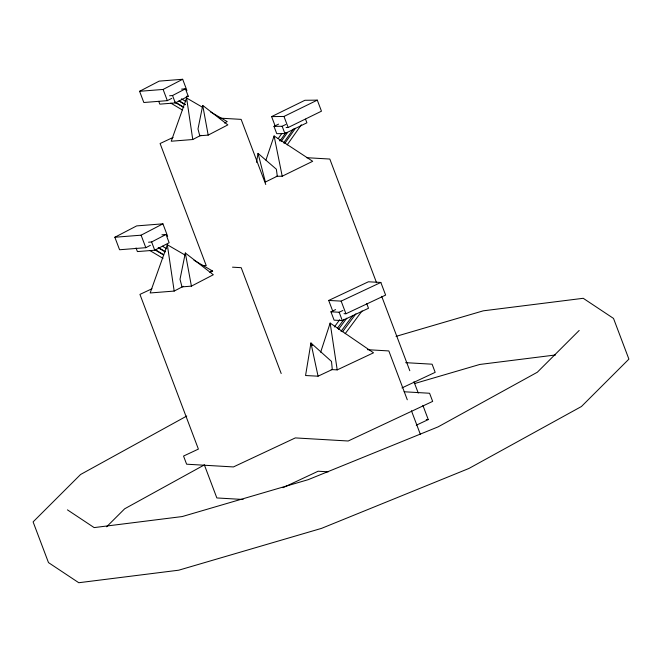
<?xml version="1.0" encoding="UTF-8"?>
<svg xmlns="http://www.w3.org/2000/svg" width="662" height="662" viewBox="0 0 662 662"><rect width="100%" height="100%" fill="white"/><g stroke="black" fill="none" stroke-linecap="round" stroke-linejoin="round"><path stroke-width="0.99" d="M256.467 162.314L258.056 153.377L276.36 169.224L277.304 176.175L265.371 182.025L258.056 153.377M202.729 105.415L197.988 128.974L199.758 135.768L208.182 135.106L227.827 124.895L202.729 105.415L208.182 135.106M185.319 253L180.014 279.298L182 286.886L191.401 286.141L213.321 274.747L185.319 253L191.401 286.141M320.656 352.209L330.156 323.073L373.517 352.805L337.206 369.884L331.223 369.562M265.95 160.08L274.101 135.967L312.687 161.288L282.202 176.224L276.261 176.291M202.498 107.252L186.601 98.017L171.235 141.221L192.758 139.525L200.917 135.28M185.087 255.077L167.32 244.75L150.166 292.968L174.18 291.073L183.341 286.315M278.181 138.639L281.739 133.592M279.943 141.014L285.868 132.599M281.201 141.445L287.598 132.35M283.551 142.975L293.44 128.925M284.817 143.373L295.451 128.271M287.176 144.904L301.351 124.762M334.335 326.987L339.747 319.688M337.479 328.162L344.091 319.241M338.481 329.378L346.78 318.174M341.021 331.364L352.879 315.36M342.626 331.736L355.916 313.813M345.167 333.714L362.073 310.908M106.632 526.795L124.671 508.788L204.028 465.088M579.184 330.454L537.329 372.234L438.128 426.858L308.169 479.677L182.257 516.55L94.145 527.597L67.433 509.856M186.775 416.026L80.565 474.505L33.1 521.888L48.483 562.601L78.778 582.726L178.715 570.197L321.517 528.375L468.919 468.464L581.435 406.518L628.9 359.127L613.517 318.422L583.222 298.297L483.285 310.826L396.017 336.379M171.789 98.34L167.345 100.649L143.828 102.502L139.591 91.298L159.153 81.128L182.671 79.275L186.907 90.479M139.591 91.298L163.109 89.444L182.671 79.275M169.621 95.758L172.534 95.527L185.443 88.816L188.24 96.205L175.331 102.924L159.807 104.149L158.756 101.369M224.492 123.024L227.215 121.609L210.442 111.861M150.365 245.321L145.822 247.687L119.574 249.756L114.849 237.253L136.678 225.899L162.926 223.83L167.651 236.334M114.849 237.253L141.097 235.184L162.926 223.83M148.553 242.209L151.615 241.969L166.021 234.472L169.141 242.731L154.734 250.219L137.406 251.585L136.024 247.919M209.895 272.504L212.643 271.081L193.974 260.24M275.086 125.805L271.61 116.603L304.917 100.285L317.297 100.136L321.467 111.183L288.16 127.501L286.092 127.526M271.61 116.603L283.981 116.454L317.297 100.136M305.521 119.152L306.903 122.801L284.917 133.567L276.749 133.666L273.994 126.376L278.578 124.133M273.994 126.376L282.161 126.276L285.827 124.481M332.804 311.289L328.708 300.449L368.395 281.789L380.84 282.451L385.623 295.095L345.936 313.755L344.025 313.656M328.708 300.449L341.162 301.111L380.84 282.451M366.756 303.635L368.502 308.269L342.312 320.59L334.095 320.151L330.942 311.81L335.617 309.609M330.942 311.81L339.159 312.241L342.899 310.478M318.058 376.19L332.283 369.504L331.513 361.452L310.933 342.982L305.563 375.528L318.058 376.19L310.933 342.982L312.497 345.547M173.088 137.423L160.088 143.522L206.238 265.644L201.819 265.388M151.946 288.773L139.939 294.4L198.393 449.093L183.54 456.06L186.618 464.203L233.438 466.933L295.318 437.913L348.187 441L432.658 401.395L429.58 393.253L404.168 391.772M401.95 387.924L435.182 372.342L432.104 364.199L405.64 362.66M283.013 487.687L318.116 471.228L328.278 471.824M416.266 425.211L428.264 419.584L422.902 405.384M414.313 383.629L479.743 364.464L555.559 354.964M181.562 89.122L185.443 88.816M186.295 96.362L188.24 96.205M161.942 234.795L166.021 234.472M210.64 271.238L212.643 271.081M219.916 118.134L241.142 119.375L265.752 184.508M306.597 157.688L329.817 159.046L376.57 282.773M232.519 267.175L241.2 267.688L281.193 373.525M367.476 349.685L388.834 350.934L407.287 399.782M426.245 419.468L428.264 419.584M243.103 499.479L216.846 497.948L204.326 464.807M181.421 98.845L185.865 101.485M179.104 100.798L185.31 104.497M179.187 101.137L185.244 104.745M175.157 102.08L183.804 107.227M174.925 102.221L183.672 107.426M170.862 103.14L182.232 109.909M162.463 246.223L166.75 248.78M158.284 247.464L165.152 251.552M158.268 247.77L165.219 251.916M154.925 249.508L163.613 254.688M155.107 249.93L163.737 255.069M150.051 250.641L163.001 258.354M381.684 296.303L409.811 370.728M413.957 381.717L418.252 393.071M411.441 410.763L420.387 434.438M283.981 116.454L288.16 127.501M282.161 126.276L284.917 133.567M341.162 301.111L345.936 313.755M339.159 312.241L342.312 320.59M172.534 95.527L175.331 102.924M163.109 89.444L167.345 100.649M151.615 241.969L154.734 250.219M141.097 235.184L145.822 247.687M274.101 135.967L282.202 176.224M330.156 323.073L337.206 369.884M186.601 98.017L192.758 139.525M167.32 244.75L174.18 291.073M279.678 140.468A1.415 0.439 35.1 0 1 279.844 140.683"/></g></svg>
